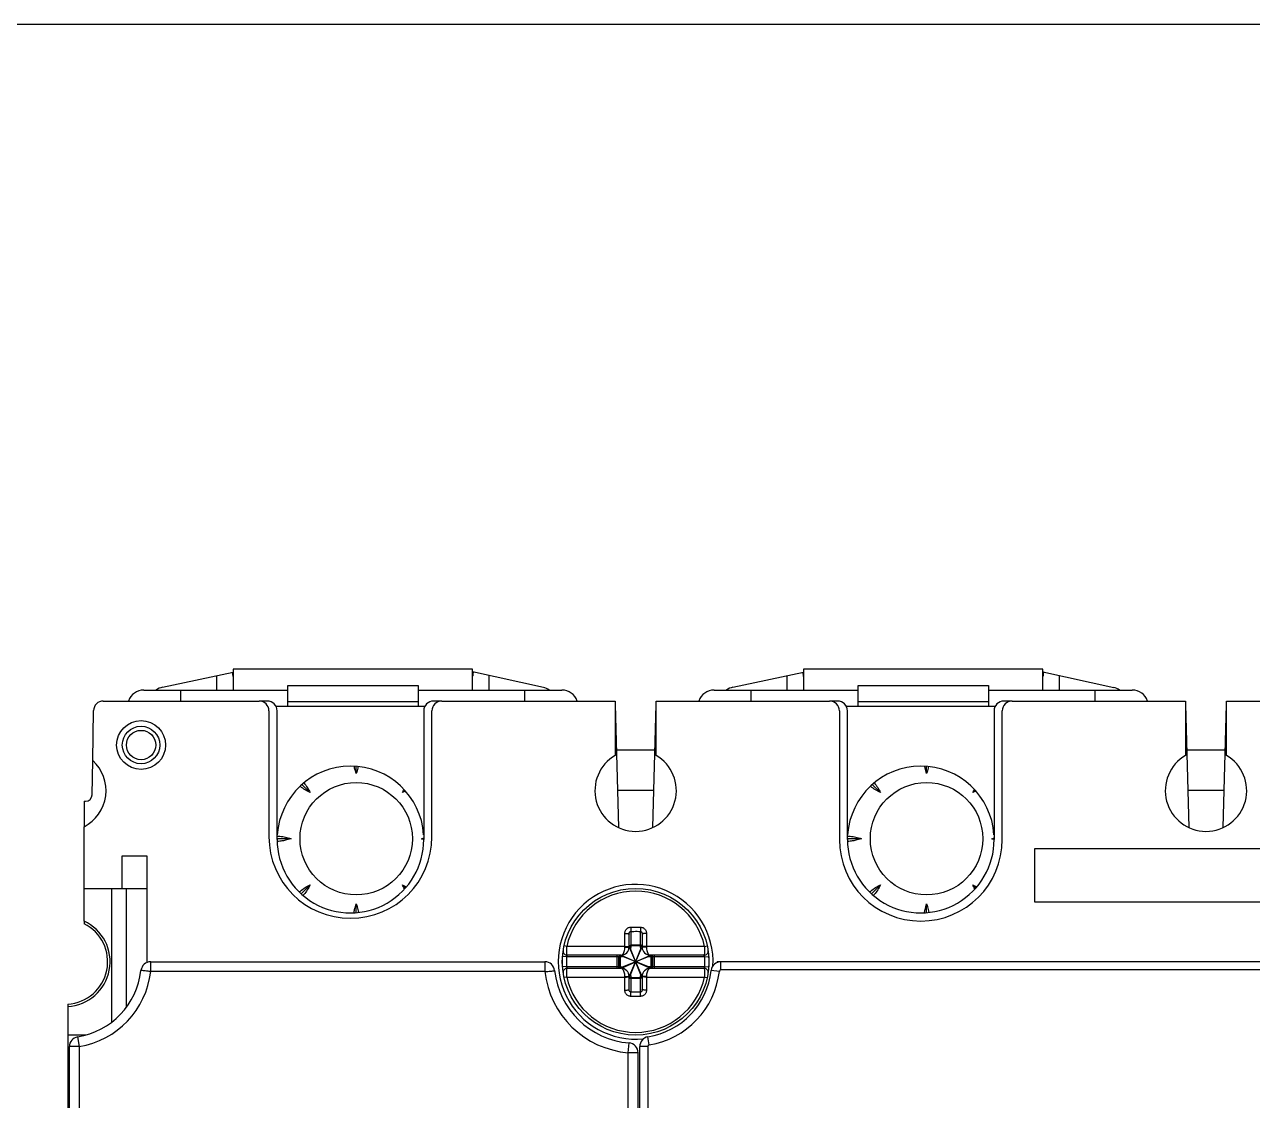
# Model space of a CAD drawing. Extents: x 0 to 557, y 0 to 248.
# Drawn here: x 125.6 to 201, y 166.1 to 232.1 of the extents above; entities that cross this region are included whole.
import ezdxf

# ---------------------------------------------------------------- set-up
doc = ezdxf.new("R2010")
doc.units = 0

# ---------------------------------------------------------------- blocks, each defined once
blk = doc.blocks.new('LV429640ATNSX22A 1')
for p, q in [((-193.894, 101.334), (-189.553, 102.264)), ((-190.553, 101.162), (-190.553, 102.049)), ((-189.553, 102.437), (-189.553, 101.162)), ((-174.853, 102.437), (-189.553, 102.437)), ((-174.853, 101.162), (-174.853, 102.437)), ((-170.512, 101.323), (-174.853, 102.284)), ((-173.853, 102.063), (-173.853, 101.162)), ((-158.893, 101.334), (-154.553, 102.264)), ((-155.553, 101.162), (-155.553, 102.049)), ((-154.553, 102.437), (-154.553, 101.162)), ((-139.853, 102.437), (-154.553, 102.437)), ((-139.853, 101.162), (-139.853, 102.437)), ((-139.853, 102.284), (-135.512, 101.323)), ((-138.853, 102.063), (-138.853, 101.162)), ((-195.028, 101.162), (-186.203, 101.162)), ((-192.754, 100.487), (-192.754, 101.162)), ((-186.203, 100.178), (-186.203, 101.437)), ((-186.203, 101.437), (-178.203, 101.437)), ((-178.203, 101.437), (-178.203, 100.178)), ((-178.203, 101.162), (-169.378, 101.162)), ((-171.653, 100.487), (-171.653, 101.162)), ((-160.028, 101.162), (-151.203, 101.162)), ((-157.754, 100.487), (-157.754, 101.162)), ((-151.203, 100.178), (-151.203, 101.437)), ((-151.203, 101.437), (-143.203, 101.437)), ((-143.203, 101.437), (-143.203, 100.178)), ((-143.203, 101.162), (-134.378, 101.162)), ((-136.652, 100.487), (-136.652, 101.162)), ((-197.516, 100.487), (-187.95, 100.487)), ((-187.452, 100.487), (-187.95, 100.487)), ((-178.203, 100.437), (-186.203, 100.437)), ((-176.75, 100.487), (-177.252, 100.487)), ((-176.75, 100.487), (-166.1, 100.487)), ((-166.1, 100.487), (-166.1, 97.152)), ((-166.1, 100.265), (-165.902, 92.72)), ((-163.798, 92.72), (-163.6, 100.277)), ((-163.6, 97.152), (-163.6, 100.487)), ((-163.6, 100.487), (-152.95, 100.487)), ((-152.452, 100.487), (-152.95, 100.487)), ((-143.203, 100.437), (-151.203, 100.437)), ((-141.75, 100.487), (-142.252, 100.487)), ((-141.75, 100.487), (-131.1, 100.487)), ((-131.1, 100.487), (-131.1, 97.152)), ((-131.1, 100.264), (-130.902, 92.72)), ((-128.798, 92.72), (-128.6, 100.278)), ((-128.6, 97.152), (-128.6, 100.487)), ((-128.6, 100.487), (-117.95, 100.487)), ((-198.169, 96.836), (-198.116, 99.897)), ((-187.35, 99.887), (-187.35, 92.154)), ((-186.929, 100.178), (-177.776, 100.178)), ((-186.852, 91.987), (-186.852, 99.887)), ((-177.852, 99.887), (-177.852, 91.987)), ((-177.35, 92.154), (-177.35, 99.887)), ((-152.35, 99.887), (-152.35, 91.986)), ((-151.929, 100.178), (-142.776, 100.178)), ((-151.852, 91.987), (-151.852, 99.887)), ((-142.852, 99.887), (-142.852, 91.987)), ((-142.35, 91.986), (-142.35, 99.887)), ((-166.027, 97.487), (-163.673, 97.487)), ((-131.027, 97.487), (-128.673, 97.487)), ((-198.206, 94.73), (-198.169, 96.836)), ((-181.997, 96.039), (-181.997, 96.476)), ((-146.997, 96.039), (-146.997, 96.476)), ((-184.827, 94.867), (-185.326, 95.366)), ((-179.167, 94.867), (-179.019, 95.014)), ((-163.739, 94.987), (-165.962, 94.987)), ((-149.827, 94.867), (-150.326, 95.366)), ((-144.167, 94.867), (-144.019, 95.014)), ((-128.739, 94.987), (-130.962, 94.987)), ((-198.7, 94.337), (-198.7, 92.768)), ((-198.7, 94.337), (-198.606, 94.337)), ((-198.7, 86.985), (-198.7, 92.768)), ((-185.999, 92.037), (-186.852, 92.037)), ((-177.994, 92.037), (-177.852, 92.037)), ((-150.999, 92.037), (-151.852, 92.037)), ((-142.994, 92.037), (-142.852, 92.037)), ((-140.35, 88.136), (-140.35, 91.436)), ((-140.35, 91.436), (-119.35, 91.436)), ((-196.35, 88.987), (-196.35, 90.987)), ((-196.35, 90.987), (-194.85, 90.987)), ((-194.85, 90.987), (-194.85, 84.435)), ((-198.7, 88.987), (-194.85, 88.987)), ((-197.001, 80.784), (-197.001, 88.987)), ((-196.1, 81.702), (-196.1, 88.987)), ((-184.827, 89.207), (-185.375, 88.659)), ((-178.976, 89.017), (-179.167, 89.207)), ((-149.827, 89.207), (-150.375, 88.659)), ((-143.976, 89.017), (-144.167, 89.207)), ((-181.997, 87.507), (-181.997, 88.035)), ((-146.997, 87.507), (-146.997, 88.035)), ((-119.35, 88.136), (-140.35, 88.136)), ((-198.7, 86.985), (-198.7, 86.816)), ((-165.25, 85.386), (-165.25, 86.19)), ((-165.15, 86.352), (-165.15, 85.43)), ((-164.55, 85.43), (-164.55, 86.352)), ((-164.45, 86.19), (-164.45, 85.386)), ((-169.081, 85.422), (-169.244, 85.458)), ((-165.513, 85.386), (-165.25, 85.386)), ((-165.235, 83.619), (-164.465, 85.353)), ((-164.465, 83.619), (-165.235, 85.353)), ((-165.169, 83.689), (-164.531, 85.282)), ((-164.531, 83.689), (-165.169, 85.282)), ((-164.55, 85.501), (-165.15, 85.501)), ((-164.55, 85.459), (-165.15, 85.459)), ((-164.187, 85.386), (-164.45, 85.386)), ((-160.619, 85.422), (-160.456, 85.458)), ((-194.608, 84.487), (-170.419, 84.487)), ((-170.419, 84.487), (-170.419, 83.885)), ((-169.339, 84.168), (-169.339, 84.803)), ((-169.089, 84.786), (-169.339, 84.803)), ((-165.795, 84.786), (-169.089, 84.786)), ((-165.75, 84.886), (-169.05, 84.886)), ((-165.98, 84.086), (-165.98, 84.886)), ((-165.884, 84.186), (-165.884, 84.786)), ((-165.862, 84.786), (-165.862, 84.186)), ((-165.81, 84.786), (-165.81, 84.186)), ((-165.717, 84.1), (-163.983, 84.871)), ((-163.983, 84.1), (-165.717, 84.871)), ((-165.647, 84.167), (-164.054, 84.804)), ((-164.054, 84.167), (-165.646, 84.804)), ((-160.65, 84.886), (-163.95, 84.886)), ((-160.611, 84.786), (-163.905, 84.786)), ((-163.89, 84.186), (-163.89, 84.786)), ((-163.838, 84.186), (-163.838, 84.786)), ((-163.816, 84.786), (-163.816, 84.186)), ((-163.72, 84.886), (-163.72, 84.086)), ((-160.611, 84.786), (-160.361, 84.803)), ((-160.361, 84.803), (-160.361, 84.168)), ((-159.85, 84.438), (-159.85, 84.487)), ((-100.066, 84.487), (-159.85, 84.487)), ((-159.614, 83.987), (-159.614, 84.487)), ((-194.608, 83.884), (-194.651, 83.889)), ((-170.419, 83.885), (-194.611, 83.885)), ((-169.089, 84.186), (-169.339, 84.168)), ((-169.089, 84.186), (-165.795, 84.186)), ((-169.05, 84.086), (-165.75, 84.086)), ((-163.95, 84.086), (-160.65, 84.086)), ((-163.905, 84.186), (-160.611, 84.186)), ((-160.611, 84.186), (-160.361, 84.168)), ((-159.714, 83.898), (-160.21, 83.955)), ((-100.066, 83.987), (-159.614, 83.987)), ((-169.081, 83.55), (-169.244, 83.514)), ((-165.513, 83.586), (-165.25, 83.586)), ((-165.25, 82.782), (-165.25, 83.586)), ((-165.15, 83.541), (-165.15, 82.619)), ((-165.15, 83.513), (-164.55, 83.513)), ((-165.15, 83.471), (-164.55, 83.471)), ((-164.55, 82.619), (-164.55, 83.541)), ((-164.45, 83.586), (-164.45, 82.782)), ((-164.187, 83.586), (-164.45, 83.586)), ((-160.619, 83.55), (-160.456, 83.514)), ((-199.7, 81.889), (-199.7, 81.741)), ((-199.7, 81.741), (-199.7, -6.913)), ((-198.599, 79.987), (-199.7, 79.987)), ((-199.095, 79.875), (-198.997, 79.28)), ((-164.016, 79.384), (-164.097, 79.878)), ((-199.6, -7.213), (-199.6, 79.279)), ((-198.998, 79.282), (-199, 79.298)), ((-198.999, 79.282), (-198.999, 74.487)), ((-165.3, 78.904), (-165.254, 79.502)), ((-164.6, -6.913), (-164.6, 79.286)), ((-164.1, 79.286), (-164.6, 79.286)), ((-164.1, 79.286), (-164.1, 74.478)), ((-165.301, 74.487), (-165.301, 78.905)), ((-164.7, 78.904), (-165.301, 78.904)), ((-164.7, -7.813), (-164.7, 78.904))]:
    blk.add_line(p, q)
at = {"color": 7}
blk.add_lwpolyline([(-328, -78), (222, -78), (222, 142), (-328, 142)], close=True, dxfattribs=at)
for points in [[(-165.3, 78.904), (-165.3, 78.906), (-165.301, 78.907), (-165.302, 78.909), (-165.303, 78.91), (-165.303, 78.912), (-165.302, 78.913)], [(-165.302, 78.913), (-165.301, 78.911), (-165.301, 78.909), (-165.3, 78.904)]]:
    blk.add_lwpolyline(points)
for centre, radius in [((-195.2, 97.787), 1.5), ((-195.2, 97.787), 1.15), ((-195.2, 97.787), 0.9), ((-181.997, 92.037), 3.45), ((-146.997, 92.037), 3.45), ((-164.85, 84.486), 4.5)]:
    blk.add_circle(centre, radius)
for centre, radius, start, end in [((-195.028, 100.162), 1, 90.0002, 161.02857), ((-193.678, 100.357), 1, 102.43176, 126.38253), ((-170.728, 100.346), 1, 54.67389, 77.51092), ((-169.378, 100.162), 1, 18.98049, 90), ((-160.028, 100.162), 1, 90.0002, 161.02391), ((-158.678, 100.357), 1, 102.43176, 126.38253), ((-135.728, 100.346), 1, 54.67389, 77.51092), ((-134.378, 100.162), 1, 18.98049, 90), ((-197.516, 99.887), 0.6, 89.99996, 179.00002), ((-187.95, 99.887), 0.6, 0.00007, 90.00005), ((-187.452, 99.887), 0.6, 0.00144, 89.99546), ((-177.252, 99.887), 0.6, 90.0054, 180.00013), ((-176.75, 99.887), 0.6, 90.00141, 179.99815), ((-152.95, 99.887), 0.6, 359.99989, 89.9955), ((-152.452, 99.887), 0.6, 0.00144, 90.00824), ((-142.252, 99.887), 0.6, 90.0054, 180), ((-141.75, 99.887), 0.6, 90.00123, 179.99846), ((-199.849, 94.986), 2.498, 352.56356, 47.75318), ((-182.35, 91.992), 4.5, 3.74006, 176.26125), ((-164.85, 94.987), 2.5, 120.00026, 59.99972), ((-147.35, 91.992), 4.5, 3.74006, 176.26125), ((-129.85, 94.987), 2.5, 120.00026, 59.99972), ((-199.848, 94.986), 2.498, 297.3642, 352.56356), ((-198.606, 94.737), 0.4, 270, 359.24815), ((-182.35, 92.154), 5, 180.00002, 359.99889), ((-182.352, 91.987), 4.5, 179.99586, 359.99999), ((-147.35, 91.986), 5, 180, 359.99966), ((-147.352, 91.987), 4.5, 179.99586, 0), ((-164.85, 84.486), 4.75, 356.78764, 275.91678), ((-164.85, 84.486), 4.333, 12.47309, 167.52691), ((-199.85, 84.487), 2.75, 273.12673, 65.28), ((-199.85, 84.484), 2.6, 273.31378, 63.74241), ((-169.05, 85.136), 0.25, 171.20259, 270), ((-165.75, 85.386), 0.5, 270, 0), ((-163.95, 85.386), 0.5, 180, 270), ((-160.65, 85.136), 0.25, 269.99996, 8.79727), ((-194.608, 83.884), 0.603, 89.99556, 173.43714), ((-170.419, 83.887), 0.6, 5.75905, 90.01378), ((-164.85, 84.486), 4.25, 175.95223, 184.04777), ((-164.85, 84.486), 4.25, 355.95223, 4.04777), ((-159.614, 83.887), 0.6, 90, 173.46259), ((-199.85, 84.487), 4.674, 279.30265, 353.43807), ((-199.85, 84.487), 5.274, 279.29112, 353.4522), ((-164.851, 84.487), 5.6, 186.16418, 265.39049), ((-164.851, 84.487), 5, 186.19095, 265.37386), ((-169.05, 83.836), 0.25, 89.99996, 188.79727), ((-165.75, 83.586), 0.5, 0, 90), ((-163.95, 83.586), 0.5, 90, 180), ((-164.85, 84.487), 4.67, 279.2818, 353.46259), ((-164.85, 84.487), 5.17, 279.2818, 353.46259), ((-160.65, 83.836), 0.25, 351.20259, 90), ((-159.614, 83.887), 0.1, 90, 173.46259), ((-164.85, 84.486), 4.333, 192.47309, 347.52691), ((-198.997, 79.28), 0.603, 99.30352, 180.00111), ((-164, 79.286), 0.6, 99.2818, 180), ((-165.3, 78.904), 0.6, 0.009, 85.66756), ((-164, 79.286), 0.1, 99.2818, 180)]:
    blk.add_arc(centre, radius, start, end)
for points, knots in [([(-189.554, 102), (-189.555, 102.014), (-189.556, 102.069), (-189.562, 102.155), (-189.576, 102.227), (-189.588, 102.256)], [0, 0, 0, 0, 0.0438197, 0.1644144, 0.2594884, 0.2594884, 0.2594884, 0.2594884]), ([(-174.811, 102.275), (-174.825, 102.246), (-174.843, 102.174), (-174.849, 102.087), (-174.851, 102.031), (-174.852, 102.016)], [0, 0, 0, 0, 0.0961682, 0.2178848, 0.2637484, 0.2637484, 0.2637484, 0.2637484]), ([(-154.554, 102), (-154.555, 102.014), (-154.556, 102.069), (-154.561, 102.155), (-154.576, 102.227), (-154.588, 102.256)], [0, 0, 0, 0, 0.0438197, 0.1644144, 0.2594884, 0.2594884, 0.2594884, 0.2594884]), ([(-139.811, 102.275), (-139.825, 102.246), (-139.843, 102.174), (-139.849, 102.087), (-139.851, 102.031), (-139.852, 102.016)], [0, 0, 0, 0, 0.0961682, 0.2178848, 0.2637484, 0.2637484, 0.2637484, 0.2637484]), ([(-181.997, 96.039), (-182.036, 96.15), (-182.078, 96.298), (-182.108, 96.448), (-182.114, 96.484)], [0, 0, 0, 0, 0.3517872, 0.4604313, 0.4604313, 0.4604313, 0.4604313]), ([(-181.882, 96.465), (-181.888, 96.435), (-181.917, 96.291), (-181.957, 96.149), (-181.997, 96.039)], [0, 0, 0, 0, 0.0895967, 0.4410749, 0.4410749, 0.4410749, 0.4410749]), ([(-146.997, 96.039), (-147.036, 96.15), (-147.077, 96.298), (-147.108, 96.448), (-147.114, 96.484)], [0, 0, 0, 0, 0.3517872, 0.4604282, 0.4604282, 0.4604282, 0.4604282]), ([(-146.882, 96.465), (-146.888, 96.435), (-146.917, 96.291), (-146.957, 96.149), (-146.997, 96.039)], [0, 0, 0, 0, 0.0895878, 0.441066, 0.441066, 0.441066, 0.441066]), ([(-184.827, 94.867), (-184.932, 94.917), (-185.138, 95.033), (-185.329, 95.171), (-185.421, 95.245)], [0, 0, 0, 0, 0.3517858, 0.7058983, 0.7058983, 0.7058983, 0.7058983]), ([(-185.208, 95.464), (-185.207, 95.463), (-185.132, 95.37), (-184.992, 95.178), (-184.877, 94.973), (-184.827, 94.867)], [0, 0, 0, 0, 0.0044779, 0.3585726, 0.7100494, 0.7100494, 0.7100494, 0.7100494]), ([(-149.827, 94.867), (-149.932, 94.917), (-150.138, 95.033), (-150.329, 95.171), (-150.421, 95.245)], [0, 0, 0, 0, 0.3517858, 0.7058983, 0.7058983, 0.7058983, 0.7058983]), ([(-150.208, 95.464), (-150.207, 95.463), (-150.131, 95.37), (-149.992, 95.178), (-149.877, 94.973), (-149.827, 94.867)], [0, 0, 0, 0, 0.004535, 0.3586298, 0.7101065, 0.7101065, 0.7101065, 0.7101065]), ([(-186.843, 92.202), (-186.791, 92.199), (-186.621, 92.185), (-186.336, 92.14), (-186.109, 92.076), (-185.999, 92.037)], [0, 0, 0, 0, 0.1570327, 0.5111709, 0.8626351, 0.8626351, 0.8626351, 0.8626351]), ([(-185.999, 92.037), (-186.109, 91.998), (-186.298, 91.944), (-186.491, 91.91), (-186.569, 91.899)], [0, 0, 0, 0, 0.3517663, 0.5876535, 0.5876535, 0.5876535, 0.5876535]), ([(-151.843, 92.202), (-151.791, 92.199), (-151.621, 92.185), (-151.336, 92.14), (-151.109, 92.076), (-150.999, 92.037)], [0, 0, 0, 0, 0.1571227, 0.5112609, 0.8627251, 0.8627251, 0.8627251, 0.8627251]), ([(-150.999, 92.037), (-151.109, 91.998), (-151.298, 91.944), (-151.491, 91.91), (-151.569, 91.899)], [0, 0, 0, 0, 0.3517663, 0.5876535, 0.5876535, 0.5876535, 0.5876535]), ([(-186.569, 91.899), (-186.608, 91.893), (-186.701, 91.882), (-186.793, 91.874), (-186.847, 91.871)], [0, 0, 0, 0, 0.1183966, 0.2787857, 0.2787857, 0.2787857, 0.2787857]), ([(-151.569, 91.899), (-151.608, 91.893), (-151.701, 91.882), (-151.793, 91.874), (-151.847, 91.871)], [0, 0, 0, 0, 0.1183966, 0.2788756, 0.2788756, 0.2788756, 0.2788756]), ([(-185.421, 88.828), (-185.329, 88.903), (-185.138, 89.041), (-184.932, 89.156), (-184.827, 89.207)], [0, 0, 0, 0, 0.3540916, 0.705559, 0.705559, 0.705559, 0.705559]), ([(-184.827, 89.207), (-184.877, 89.101), (-184.992, 88.895), (-185.145, 88.684), (-185.236, 88.574), (-185.252, 88.556)], [0, 0, 0, 0, 0.3517865, 0.7058999, 0.7798339, 0.7798339, 0.7798339, 0.7798339]), ([(-150.421, 88.828), (-150.329, 88.903), (-150.138, 89.041), (-149.932, 89.156), (-149.827, 89.207)], [0, 0, 0, 0, 0.3540916, 0.705559, 0.705559, 0.705559, 0.705559]), ([(-149.827, 89.207), (-149.877, 89.101), (-149.992, 88.895), (-150.145, 88.684), (-150.236, 88.574), (-150.252, 88.556)], [0, 0, 0, 0, 0.3517865, 0.7058999, 0.7798911, 0.7798911, 0.7798911, 0.7798911]), ([(-182.13, 87.497), (-182.12, 87.564), (-182.086, 87.746), (-182.036, 87.924), (-181.997, 88.035)], [0, 0, 0, 0, 0.2027972, 0.5542745, 0.5542745, 0.5542745, 0.5542745]), ([(-181.997, 88.035), (-181.957, 87.924), (-181.909, 87.752), (-181.876, 87.577), (-181.866, 87.517)], [0, 0, 0, 0, 0.3517875, 0.5344293, 0.5344293, 0.5344293, 0.5344293]), ([(-147.13, 87.497), (-147.12, 87.564), (-147.086, 87.746), (-147.036, 87.924), (-146.997, 88.035)], [0, 0, 0, 0, 0.202793, 0.5542702, 0.5542702, 0.5542702, 0.5542702]), ([(-146.997, 88.035), (-146.957, 87.924), (-146.909, 87.752), (-146.876, 87.577), (-146.866, 87.517)], [0, 0, 0, 0, 0.3517875, 0.5344175, 0.5344175, 0.5344175, 0.5344175]), ([(-165.513, 86.223), (-165.513, 86.246), (-165.509, 86.294), (-165.489, 86.367), (-165.453, 86.442), (-165.398, 86.511), (-165.325, 86.566), (-165.243, 86.601), (-165.184, 86.609), (-165.156, 86.609)], [0, 0, 0, 0, 0.0686055, 0.1439426, 0.226554, 0.3151503, 0.4062368, 0.4967444, 0.5814957, 0.5814957, 0.5814957, 0.5814957]), ([(-165.513, 86.223), (-165.48, 86.223), (-165.419, 86.222), (-165.334, 86.216), (-165.287, 86.207), (-165.25, 86.198), (-165.25, 86.19)], [0, 0, 0, 0, 0.0995172, 0.1852358, 0.2437846, 0.2679334, 0.2679334, 0.2679334, 0.2679334]), ([(-165.513, 85.422), (-165.513, 85.503), (-165.513, 85.674), (-165.513, 85.942), (-165.513, 86.127), (-165.513, 86.223)], [0, 0, 0, 0, 0.2451334, 0.5135022, 0.8014853, 0.8014853, 0.8014853, 0.8014853]), ([(-165.25, 86.19), (-165.25, 86.199), (-165.249, 86.219), (-165.244, 86.249), (-165.234, 86.28), (-165.219, 86.309), (-165.199, 86.332), (-165.175, 86.348), (-165.158, 86.352), (-165.15, 86.352)], [0, 0, 0, 0, 0.0284303, 0.0592124, 0.0918038, 0.1246929, 0.1556434, 0.1834244, 0.2075979, 0.2075979, 0.2075979, 0.2075979]), ([(-165.156, 86.609), (-165.088, 86.61), (-164.952, 86.611), (-164.749, 86.611), (-164.612, 86.61), (-164.544, 86.609)], [0, 0, 0, 0, 0.2025636, 0.4076196, 0.6117272, 0.6117272, 0.6117272, 0.6117272]), ([(-165.156, 86.609), (-165.156, 86.576), (-165.155, 86.513), (-165.153, 86.427), (-165.151, 86.374), (-165.15, 86.352)], [0, 0, 0, 0, 0.1001381, 0.1907363, 0.2572488, 0.2572488, 0.2572488, 0.2572488]), ([(-165.15, 86.352), (-165.084, 86.353), (-164.951, 86.354), (-164.751, 86.354), (-164.617, 86.353), (-164.55, 86.352)], [0, 0, 0, 0, 0.1989894, 0.3995198, 0.6000139, 0.6000139, 0.6000139, 0.6000139]), ([(-164.544, 86.609), (-164.544, 86.576), (-164.545, 86.513), (-164.547, 86.427), (-164.549, 86.374), (-164.55, 86.352)], [0, 0, 0, 0, 0.1001378, 0.190736, 0.257248, 0.257248, 0.257248, 0.257248]), ([(-164.55, 86.352), (-164.542, 86.352), (-164.525, 86.348), (-164.502, 86.332), (-164.482, 86.309), (-164.467, 86.28), (-164.457, 86.249), (-164.451, 86.219), (-164.45, 86.199), (-164.45, 86.19)], [0, 0, 0, 0, 0.0240864, 0.0517359, 0.0826458, 0.1155786, 0.1482428, 0.1791, 0.2075994, 0.2075994, 0.2075994, 0.2075994]), ([(-164.544, 86.609), (-164.516, 86.609), (-164.458, 86.601), (-164.375, 86.566), (-164.303, 86.511), (-164.248, 86.442), (-164.211, 86.368), (-164.191, 86.294), (-164.187, 86.246), (-164.187, 86.223)], [0, 0, 0, 0, 0.0844544, 0.1745763, 0.2656171, 0.3543791, 0.4371975, 0.5127248, 0.5814975, 0.5814975, 0.5814975, 0.5814975]), ([(-164.187, 86.223), (-164.22, 86.223), (-164.281, 86.222), (-164.366, 86.216), (-164.413, 86.207), (-164.45, 86.198), (-164.45, 86.19)], [0, 0, 0, 0, 0.0995172, 0.1852358, 0.2437845, 0.2679333, 0.2679333, 0.2679333, 0.2679333]), ([(-164.187, 86.223), (-164.187, 86.126), (-164.187, 85.939), (-164.187, 85.672), (-164.187, 85.502), (-164.187, 85.422)], [0, 0, 0, 0, 0.2923982, 0.5595968, 0.8014853, 0.8014853, 0.8014853, 0.8014853]), ([(-169.081, 85.422), (-169.085, 85.388), (-169.092, 85.319), (-169.099, 85.215), (-169.1, 85.113), (-169.097, 85.022), (-169.086, 84.951), (-169.076, 84.906), (-169.058, 84.886), (-169.05, 84.886)], [0, 0, 0, 0, 0.1011592, 0.2076643, 0.3132474, 0.407516, 0.4809532, 0.526858, 0.54949, 0.54949, 0.54949, 0.54949]), ([(-165.513, 85.422), (-165.608, 85.422), (-165.802, 85.422), (-166.106, 85.422), (-166.436, 85.422), (-166.799, 85.422), (-167.194, 85.422), (-167.621, 85.422), (-168.079, 85.422), (-168.57, 85.422), (-168.907, 85.422), (-169.081, 85.422)], [0, 0, 0, 0, 0.284634, 0.583745, 0.912593, 1.274918, 1.670146, 2.09758, 2.55637, 3.046106, 3.56801, 3.56801, 3.56801, 3.56801]), ([(-165.75, 84.886), (-165.721, 84.886), (-165.658, 84.915), (-165.593, 85.003), (-165.546, 85.119), (-165.519, 85.25), (-165.513, 85.341), (-165.513, 85.386)], [0, 0, 0, 0, 0.0857154, 0.1935589, 0.3219294, 0.4600473, 0.5939554, 0.5939554, 0.5939554, 0.5939554]), ([(-165.513, 85.386), (-165.513, 85.392), (-165.513, 85.404), (-165.513, 85.416), (-165.513, 85.422)], [0, 0, 0, 0, 0.01817785, 0.03583874, 0.03583874, 0.03583874, 0.03583874]), ([(-165.413, 85.421), (-165.385, 85.42), (-165.332, 85.42), (-165.29, 85.41), (-165.25, 85.411), (-165.25, 85.404)], [0, 0, 0, 0, 0.08551, 0.1433196, 0.1647829, 0.1647829, 0.1647829, 0.1647829]), ([(-165.261, 85.283), (-165.259, 85.29), (-165.256, 85.304), (-165.251, 85.324), (-165.245, 85.34), (-165.239, 85.35), (-165.235, 85.353)], [0, 0, 0, 0, 0.02227813, 0.04272751, 0.06093428, 0.07551171, 0.07551171, 0.07551171, 0.07551171]), ([(-165.25, 85.414), (-165.25, 85.423), (-165.234, 85.443), (-165.208, 85.452), (-165.19, 85.455), (-165.184, 85.456)], [0, 0, 0, 0, 0.02606706, 0.06616314, 0.08229636, 0.08229636, 0.08229636, 0.08229636]), ([(-165.25, 85.386), (-165.25, 85.394), (-165.234, 85.414), (-165.208, 85.423), (-165.19, 85.427), (-165.184, 85.428)], [0, 0, 0, 0, 0.026066, 0.06616128, 0.0822948, 0.0822948, 0.0822948, 0.0822948]), ([(-165.169, 85.282), (-165.172, 85.291), (-165.179, 85.307), (-165.192, 85.329), (-165.205, 85.345), (-165.218, 85.356), (-165.228, 85.356), (-165.231, 85.355)], [0, 0, 0, 0, 0.0283478, 0.0532815, 0.0748872, 0.0920764, 0.1014859, 0.1014859, 0.1014859, 0.1014859]), ([(-165.215, 85.48), (-165.21, 85.484), (-165.2, 85.49), (-165.19, 85.494), (-165.184, 85.496)], [0, 0, 0, 0, 0.01681323, 0.03392807, 0.03392807, 0.03392807, 0.03392807]), ([(-165.15, 85.43), (-165.15, 85.405), (-165.153, 85.355), (-165.162, 85.306), (-165.169, 85.282)], [0, 0, 0, 0, 0.0754848, 0.149718, 0.149718, 0.149718, 0.149718]), ([(-164.531, 85.282), (-164.538, 85.306), (-164.547, 85.355), (-164.55, 85.405), (-164.55, 85.43)], [0, 0, 0, 0, 0.0742087, 0.149722, 0.149722, 0.149722, 0.149722]), ([(-164.45, 85.414), (-164.45, 85.423), (-164.466, 85.443), (-164.492, 85.451), (-164.51, 85.455), (-164.516, 85.456)], [0, 0, 0, 0, 0.02575795, 0.06597454, 0.08217417, 0.08217417, 0.08217417, 0.08217417]), ([(-164.45, 85.386), (-164.45, 85.394), (-164.466, 85.414), (-164.492, 85.423), (-164.511, 85.427), (-164.516, 85.428)], [0, 0, 0, 0, 0.02606707, 0.06616314, 0.08229636, 0.08229636, 0.08229636, 0.08229636]), ([(-164.465, 85.353), (-164.468, 85.356), (-164.48, 85.357), (-164.495, 85.346), (-164.504, 85.334), (-164.51, 85.325), (-164.511, 85.323)], [0, 0, 0, 0, 0.01414489, 0.0314115, 0.05261127, 0.06060314, 0.06060314, 0.06060314, 0.06060314]), ([(-164.439, 85.283), (-164.441, 85.29), (-164.444, 85.304), (-164.449, 85.324), (-164.455, 85.34), (-164.461, 85.35), (-164.465, 85.353)], [0, 0, 0, 0, 0.02223904, 0.04270095, 0.06093086, 0.07551201, 0.07551201, 0.07551201, 0.07551201]), ([(-164.287, 85.421), (-164.315, 85.42), (-164.368, 85.42), (-164.41, 85.41), (-164.45, 85.411), (-164.45, 85.404)], [0, 0, 0, 0, 0.0855099, 0.1433196, 0.1647829, 0.1647829, 0.1647829, 0.1647829]), ([(-160.619, 85.422), (-160.793, 85.422), (-161.131, 85.422), (-161.621, 85.422), (-162.079, 85.422), (-162.507, 85.422), (-162.902, 85.422), (-163.264, 85.422), (-163.594, 85.422), (-163.898, 85.422), (-164.092, 85.422), (-164.187, 85.422)], [0, 0, 0, 0, 0.521932, 1.011689, 1.470493, 1.89794, 2.293184, 2.655521, 2.984393, 3.283507, 3.56801, 3.56801, 3.56801, 3.56801]), ([(-164.187, 85.422), (-164.187, 85.416), (-164.187, 85.404), (-164.187, 85.392), (-164.187, 85.386)], [0, 0, 0, 0, 0.01766099, 0.03583874, 0.03583874, 0.03583874, 0.03583874]), ([(-164.187, 85.386), (-164.187, 85.341), (-164.182, 85.25), (-164.154, 85.119), (-164.107, 85.003), (-164.042, 84.915), (-163.979, 84.886), (-163.95, 84.886)], [0, 0, 0, 0, 0.1339076, 0.2720257, 0.4003964, 0.5082394, 0.5939557, 0.5939557, 0.5939557, 0.5939557]), ([(-160.65, 84.886), (-160.642, 84.886), (-160.624, 84.906), (-160.614, 84.951), (-160.603, 85.022), (-160.6, 85.113), (-160.601, 85.215), (-160.608, 85.319), (-160.615, 85.388), (-160.619, 85.422)], [0, 0, 0, 0, 0.022622, 0.0685253, 0.1419848, 0.236287, 0.3418926, 0.4483892, 0.5494906, 0.5494906, 0.5494906, 0.5494906]), ([(-194.608, 83.885), (-194.608, 83.947), (-194.608, 84.064), (-194.608, 84.226), (-194.608, 84.355), (-194.608, 84.438), (-194.608, 84.477), (-194.608, 84.487)], [0, 0, 0, 0, 0.184337, 0.3522173, 0.4858676, 0.571722, 0.6013117, 0.6013117, 0.6013117, 0.6013117]), ([(-169.05, 84.886), (-169.053, 84.88), (-169.06, 84.867), (-169.07, 84.844), (-169.081, 84.816), (-169.087, 84.796), (-169.089, 84.786)], [0, 0, 0, 0, 0.0187148, 0.0440151, 0.0759374, 0.1077522, 0.1077522, 0.1077522, 0.1077522]), ([(-165.82, 84.88), (-165.825, 84.878), (-165.846, 84.868), (-165.867, 84.846), (-165.876, 84.825), (-165.878, 84.82)], [0, 0, 0, 0, 0.01694014, 0.06782964, 0.08515314, 0.08515314, 0.08515314, 0.08515314]), ([(-165.827, 84.862), (-165.836, 84.855), (-165.847, 84.841), (-165.854, 84.825), (-165.856, 84.82)], [0, 0, 0, 0, 0.03424847, 0.05157209, 0.05157209, 0.05157209, 0.05157209]), ([(-165.765, 84.886), (-165.782, 84.886), (-165.805, 84.879), (-165.823, 84.866), (-165.827, 84.862)], [0, 0, 0, 0, 0.05012009, 0.06715642, 0.06715642, 0.06715642, 0.06715642]), ([(-165.765, 84.886), (-165.774, 84.886), (-165.794, 84.87), (-165.802, 84.844), (-165.806, 84.825), (-165.807, 84.82)], [0, 0, 0, 0, 0.02574366, 0.06591584, 0.08212123, 0.08212123, 0.08212123, 0.08212123]), ([(-165.646, 84.804), (-165.67, 84.798), (-165.72, 84.789), (-165.77, 84.786), (-165.795, 84.786)], [0, 0, 0, 0, 0.0741826, 0.1497294, 0.1497294, 0.1497294, 0.1497294]), ([(-165.75, 84.886), (-165.759, 84.886), (-165.779, 84.87), (-165.787, 84.844), (-165.791, 84.825), (-165.792, 84.82)], [0, 0, 0, 0, 0.02606706, 0.06616314, 0.08229637, 0.08229637, 0.08229637, 0.08229637]), ([(-165.717, 84.871), (-165.72, 84.867), (-165.721, 84.855), (-165.714, 84.847), (-165.71, 84.843)], [0, 0, 0, 0, 0.01414468, 0.03141043, 0.03141043, 0.03141043, 0.03141043]), ([(-165.647, 84.897), (-165.654, 84.895), (-165.668, 84.892), (-165.688, 84.887), (-165.705, 84.881), (-165.714, 84.875), (-165.717, 84.871)], [0, 0, 0, 0, 0.02223725, 0.04269836, 0.06092843, 0.07550805, 0.07550805, 0.07550805, 0.07550805]), ([(-165.71, 84.843), (-165.705, 84.838), (-165.693, 84.828), (-165.68, 84.82), (-165.672, 84.816)], [0, 0, 0, 0, 0.02119907, 0.04643886, 0.04643886, 0.04643886, 0.04643886]), ([(-164.054, 84.804), (-164.045, 84.808), (-164.029, 84.815), (-164.007, 84.828), (-163.99, 84.841), (-163.98, 84.854), (-163.98, 84.864), (-163.981, 84.867)], [0, 0, 0, 0, 0.0283477, 0.0532806, 0.0748854, 0.0920738, 0.1014832, 0.1014832, 0.1014832, 0.1014832]), ([(-163.905, 84.786), (-163.93, 84.786), (-163.98, 84.789), (-164.03, 84.798), (-164.054, 84.804)], [0, 0, 0, 0, 0.0755715, 0.1497317, 0.1497317, 0.1497317, 0.1497317]), ([(-164.053, 84.897), (-164.046, 84.895), (-164.032, 84.892), (-164.012, 84.887), (-163.996, 84.881), (-163.986, 84.875), (-163.983, 84.871)], [0, 0, 0, 0, 0.02227705, 0.04272547, 0.06093149, 0.07550845, 0.07550845, 0.07550845, 0.07550845]), ([(-163.95, 84.886), (-163.941, 84.886), (-163.921, 84.87), (-163.913, 84.844), (-163.909, 84.825), (-163.908, 84.82)], [0, 0, 0, 0, 0.02606593, 0.06616117, 0.08229471, 0.08229471, 0.08229471, 0.08229471]), ([(-163.935, 84.886), (-163.918, 84.886), (-163.896, 84.879), (-163.878, 84.866), (-163.873, 84.863)], [0, 0, 0, 0, 0.04960304, 0.06665907, 0.06665907, 0.06665907, 0.06665907]), ([(-163.935, 84.886), (-163.926, 84.886), (-163.906, 84.87), (-163.898, 84.844), (-163.894, 84.825), (-163.893, 84.82)], [0, 0, 0, 0, 0.02606706, 0.06616314, 0.08229637, 0.08229637, 0.08229637, 0.08229637]), ([(-163.865, 84.872), (-163.85, 84.864), (-163.833, 84.846), (-163.824, 84.825), (-163.822, 84.82)], [0, 0, 0, 0, 0.05088955, 0.06821317, 0.06821317, 0.06821317, 0.06821317]), ([(-163.861, 84.85), (-163.858, 84.846), (-163.851, 84.836), (-163.846, 84.826), (-163.844, 84.82)], [0, 0, 0, 0, 0.01735271, 0.03476827, 0.03476827, 0.03476827, 0.03476827]), ([(-160.611, 84.786), (-160.613, 84.796), (-160.619, 84.816), (-160.63, 84.844), (-160.64, 84.867), (-160.647, 84.88), (-160.65, 84.886)], [0, 0, 0, 0, 0.0318147, 0.0637371, 0.0890374, 0.1077522, 0.1077522, 0.1077522, 0.1077522]), ([(-194.651, 83.889), (-194.723, 83.897), (-194.855, 83.912), (-195.026, 83.932), (-195.14, 83.945), (-195.193, 83.951), (-195.207, 83.953)], [0, 0, 0, 0, 0.2169083, 0.3978997, 0.5177022, 0.559585, 0.559585, 0.559585, 0.559585]), ([(-170.419, 83.886), (-170.357, 83.889), (-170.239, 83.895), (-170.082, 83.91), (-169.943, 83.918), (-169.882, 83.94), (-169.821, 83.937), (-169.822, 83.948)], [0, 0, 0, 0, 0.1853111, 0.3525556, 0.48537, 0.5709244, 0.6011409, 0.6011409, 0.6011409, 0.6011409]), ([(-169.05, 84.086), (-169.058, 84.086), (-169.076, 84.066), (-169.086, 84.021), (-169.097, 83.95), (-169.1, 83.859), (-169.099, 83.756), (-169.092, 83.652), (-169.085, 83.583), (-169.081, 83.55)], [0, 0, 0, 0, 0.0226221, 0.0685253, 0.1419848, 0.236287, 0.3418926, 0.4483892, 0.5494906, 0.5494906, 0.5494906, 0.5494906]), ([(-169.089, 84.186), (-169.087, 84.175), (-169.081, 84.155), (-169.07, 84.127), (-169.06, 84.104), (-169.053, 84.091), (-169.05, 84.086)], [0, 0, 0, 0, 0.0318147, 0.0637371, 0.0890374, 0.1077522, 0.1077522, 0.1077522, 0.1077522]), ([(-165.835, 84.099), (-165.85, 84.108), (-165.867, 84.125), (-165.876, 84.146), (-165.878, 84.152)], [0, 0, 0, 0, 0.05088955, 0.06821316, 0.06821316, 0.06821316, 0.06821316]), ([(-165.839, 84.121), (-165.842, 84.126), (-165.849, 84.135), (-165.854, 84.146), (-165.856, 84.151)], [0, 0, 0, 0, 0.01735271, 0.03476827, 0.03476827, 0.03476827, 0.03476827]), ([(-165.765, 84.086), (-165.782, 84.086), (-165.804, 84.092), (-165.822, 84.105), (-165.827, 84.109)], [0, 0, 0, 0, 0.04960304, 0.06665908, 0.06665908, 0.06665908, 0.06665908]), ([(-165.765, 84.086), (-165.774, 84.086), (-165.794, 84.102), (-165.802, 84.128), (-165.806, 84.146), (-165.807, 84.152)], [0, 0, 0, 0, 0.02606707, 0.06616314, 0.08229637, 0.08229637, 0.08229637, 0.08229637]), ([(-165.795, 84.186), (-165.77, 84.186), (-165.72, 84.183), (-165.67, 84.173), (-165.646, 84.167)], [0, 0, 0, 0, 0.0755715, 0.1497317, 0.1497317, 0.1497317, 0.1497317]), ([(-165.75, 84.086), (-165.759, 84.086), (-165.779, 84.102), (-165.787, 84.128), (-165.791, 84.146), (-165.792, 84.152)], [0, 0, 0, 0, 0.02606593, 0.06616117, 0.08229471, 0.08229471, 0.08229471, 0.08229471]), ([(-165.513, 83.586), (-165.513, 83.63), (-165.519, 83.721), (-165.546, 83.852), (-165.593, 83.969), (-165.658, 84.057), (-165.721, 84.086), (-165.75, 84.086)], [0, 0, 0, 0, 0.1339076, 0.2720257, 0.4003964, 0.5082394, 0.5939557, 0.5939557, 0.5939557, 0.5939557]), ([(-165.647, 84.167), (-165.655, 84.164), (-165.671, 84.156), (-165.693, 84.144), (-165.71, 84.131), (-165.72, 84.117), (-165.72, 84.108), (-165.719, 84.105)], [0, 0, 0, 0, 0.0283477, 0.0532806, 0.0748854, 0.0920739, 0.1014832, 0.1014832, 0.1014832, 0.1014832]), ([(-165.647, 84.075), (-165.654, 84.077), (-165.668, 84.08), (-165.688, 84.085), (-165.705, 84.09), (-165.714, 84.096), (-165.717, 84.1)], [0, 0, 0, 0, 0.02227705, 0.04272547, 0.06093149, 0.07550845, 0.07550845, 0.07550845, 0.07550845]), ([(-165.261, 83.689), (-165.259, 83.682), (-165.256, 83.668), (-165.251, 83.648), (-165.245, 83.631), (-165.239, 83.621), (-165.235, 83.619)], [0, 0, 0, 0, 0.02223797, 0.04270049, 0.06093265, 0.07551204, 0.07551204, 0.07551204, 0.07551204]), ([(-165.198, 83.636), (-165.196, 83.638), (-165.193, 83.642), (-165.19, 83.646), (-165.189, 83.648)], [0, 0, 0, 0, 0.00753387, 0.01552574, 0.01552574, 0.01552574, 0.01552574]), ([(-165.169, 83.689), (-165.162, 83.665), (-165.153, 83.616), (-165.15, 83.566), (-165.15, 83.541)], [0, 0, 0, 0, 0.0742087, 0.149722, 0.149722, 0.149722, 0.149722]), ([(-164.55, 83.541), (-164.55, 83.566), (-164.547, 83.616), (-164.538, 83.665), (-164.531, 83.689)], [0, 0, 0, 0, 0.0754848, 0.149718, 0.149718, 0.149718, 0.149718]), ([(-164.531, 83.689), (-164.528, 83.681), (-164.521, 83.664), (-164.508, 83.643), (-164.495, 83.626), (-164.482, 83.616), (-164.472, 83.616), (-164.469, 83.617)], [0, 0, 0, 0, 0.0283478, 0.0532815, 0.0748872, 0.0920764, 0.1014859, 0.1014859, 0.1014859, 0.1014859]), ([(-164.439, 83.689), (-164.441, 83.682), (-164.444, 83.668), (-164.449, 83.648), (-164.455, 83.631), (-164.461, 83.621), (-164.465, 83.619)], [0, 0, 0, 0, 0.02227813, 0.04272751, 0.06093428, 0.07551171, 0.07551171, 0.07551171, 0.07551171]), ([(-163.95, 84.086), (-163.979, 84.086), (-164.042, 84.057), (-164.107, 83.969), (-164.154, 83.852), (-164.182, 83.721), (-164.187, 83.63), (-164.187, 83.586)], [0, 0, 0, 0, 0.0857154, 0.1935589, 0.3219294, 0.4600473, 0.5939554, 0.5939554, 0.5939554, 0.5939554]), ([(-163.905, 84.186), (-163.93, 84.186), (-163.98, 84.183), (-164.03, 84.173), (-164.054, 84.167)], [0, 0, 0, 0, 0.0753321, 0.1496914, 0.1496914, 0.1496914, 0.1496914]), ([(-164.053, 84.075), (-164.046, 84.077), (-164.032, 84.08), (-164.012, 84.085), (-163.996, 84.09), (-163.986, 84.096), (-163.983, 84.1)], [0, 0, 0, 0, 0.02221081, 0.04255589, 0.06104521, 0.0755154, 0.0755154, 0.0755154, 0.0755154]), ([(-163.99, 84.129), (-163.994, 84.134), (-164.006, 84.144), (-164.02, 84.151), (-164.027, 84.155)], [0, 0, 0, 0, 0.02091191, 0.04607775, 0.04607775, 0.04607775, 0.04607775]), ([(-163.983, 84.1), (-163.98, 84.104), (-163.979, 84.116), (-163.986, 84.125), (-163.99, 84.129)], [0, 0, 0, 0, 0.01458251, 0.03123653, 0.03123653, 0.03123653, 0.03123653]), ([(-163.905, 84.186), (-163.905, 84.169), (-163.909, 84.139), (-163.921, 84.104), (-163.937, 84.09), (-163.942, 84.087)], [0, 0, 0, 0, 0.050359, 0.0904545, 0.1092398, 0.1092398, 0.1092398, 0.1092398]), ([(-163.89, 84.186), (-163.89, 84.169), (-163.894, 84.139), (-163.906, 84.104), (-163.921, 84.09), (-163.927, 84.087)], [0, 0, 0, 0, 0.0503577, 0.0904538, 0.1092396, 0.1092396, 0.1092396, 0.1092396]), ([(-163.838, 84.186), (-163.838, 84.168), (-163.847, 84.133), (-163.88, 84.099), (-163.907, 84.089), (-163.918, 84.087)], [0, 0, 0, 0, 0.0519316, 0.1030547, 0.1364663, 0.1364663, 0.1364663, 0.1364663]), ([(-163.816, 84.186), (-163.816, 84.169), (-163.825, 84.134), (-163.862, 84.095), (-163.896, 84.086), (-163.913, 84.086)], [0, 0, 0, 0, 0.0516475, 0.1025371, 0.1526572, 0.1526572, 0.1526572, 0.1526572]), ([(-160.65, 84.086), (-160.647, 84.091), (-160.641, 84.104), (-160.63, 84.126), (-160.619, 84.154), (-160.613, 84.175), (-160.611, 84.186)], [0, 0, 0, 0, 0.0178792, 0.0426, 0.0748566, 0.1077504, 0.1077504, 0.1077504, 0.1077504]), ([(-160.619, 83.55), (-160.615, 83.583), (-160.608, 83.652), (-160.601, 83.756), (-160.6, 83.859), (-160.603, 83.95), (-160.614, 84.021), (-160.624, 84.066), (-160.642, 84.086), (-160.65, 84.086)], [0, 0, 0, 0, 0.1011592, 0.2076643, 0.3132474, 0.407516, 0.4809532, 0.526858, 0.54949, 0.54949, 0.54949, 0.54949]), ([(-169.081, 83.55), (-168.907, 83.55), (-168.57, 83.55), (-168.079, 83.55), (-167.621, 83.55), (-167.194, 83.55), (-166.798, 83.55), (-166.436, 83.55), (-166.106, 83.55), (-165.802, 83.55), (-165.608, 83.55), (-165.513, 83.55)], [0, 0, 0, 0, 0.521932, 1.011689, 1.470493, 1.89794, 2.293184, 2.655521, 2.984393, 3.283507, 3.56801, 3.56801, 3.56801, 3.56801]), ([(-165.513, 83.55), (-165.513, 83.556), (-165.513, 83.568), (-165.513, 83.58), (-165.513, 83.586)], [0, 0, 0, 0, 0.01766099, 0.03583874, 0.03583874, 0.03583874, 0.03583874]), ([(-165.513, 82.748), (-165.513, 82.777), (-165.513, 82.837), (-165.513, 82.931), (-165.513, 83.033), (-165.513, 83.146), (-165.513, 83.269), (-165.513, 83.405), (-165.513, 83.5), (-165.513, 83.55)], [0, 0, 0, 0, 0.0858183, 0.1792338, 0.2814322, 0.3935658, 0.516742, 0.6522102, 0.8014853, 0.8014853, 0.8014853, 0.8014853]), ([(-165.413, 83.551), (-165.385, 83.551), (-165.335, 83.551), (-165.286, 83.563), (-165.255, 83.559), (-165.251, 83.565)], [0, 0, 0, 0, 0.0855099, 0.1433196, 0.1628273, 0.1628273, 0.1628273, 0.1628273]), ([(-165.25, 83.586), (-165.25, 83.577), (-165.234, 83.557), (-165.208, 83.548), (-165.19, 83.545), (-165.184, 83.544)], [0, 0, 0, 0, 0.02606706, 0.06616314, 0.08229636, 0.08229636, 0.08229636, 0.08229636]), ([(-165.25, 83.557), (-165.25, 83.549), (-165.234, 83.529), (-165.208, 83.52), (-165.19, 83.516), (-165.184, 83.515)], [0, 0, 0, 0, 0.02575795, 0.06597454, 0.08217418, 0.08217418, 0.08217418, 0.08217418]), ([(-165.235, 83.619), (-165.232, 83.616), (-165.22, 83.614), (-165.207, 83.624), (-165.201, 83.632), (-165.198, 83.636)], [0, 0, 0, 0, 0.01414489, 0.03141149, 0.04509897, 0.04509897, 0.04509897, 0.04509897]), ([(-164.45, 83.586), (-164.45, 83.577), (-164.466, 83.557), (-164.492, 83.548), (-164.511, 83.545), (-164.516, 83.544)], [0, 0, 0, 0, 0.026066, 0.06616128, 0.0822948, 0.0822948, 0.0822948, 0.0822948]), ([(-164.45, 83.557), (-164.45, 83.549), (-164.466, 83.529), (-164.492, 83.52), (-164.511, 83.516), (-164.516, 83.515)], [0, 0, 0, 0, 0.02606707, 0.06616314, 0.08229636, 0.08229636, 0.08229636, 0.08229636]), ([(-164.485, 83.491), (-164.49, 83.488), (-164.5, 83.482), (-164.51, 83.478), (-164.516, 83.476)], [0, 0, 0, 0, 0.01681323, 0.03392807, 0.03392807, 0.03392807, 0.03392807]), ([(-164.287, 83.551), (-164.315, 83.551), (-164.365, 83.551), (-164.414, 83.563), (-164.445, 83.559), (-164.449, 83.565)], [0, 0, 0, 0, 0.08551, 0.1433196, 0.1628273, 0.1628273, 0.1628273, 0.1628273]), ([(-164.187, 83.586), (-164.187, 83.58), (-164.187, 83.568), (-164.187, 83.556), (-164.187, 83.55)], [0, 0, 0, 0, 0.01817785, 0.03583874, 0.03583874, 0.03583874, 0.03583874]), ([(-164.187, 83.55), (-164.092, 83.55), (-163.898, 83.55), (-163.594, 83.55), (-163.264, 83.55), (-162.901, 83.55), (-162.506, 83.55), (-162.079, 83.55), (-161.621, 83.55), (-161.13, 83.55), (-160.793, 83.55), (-160.619, 83.55)], [0, 0, 0, 0, 0.284634, 0.583745, 0.912593, 1.274918, 1.670146, 2.09758, 2.55637, 3.046106, 3.56801, 3.56801, 3.56801, 3.56801]), ([(-164.187, 83.55), (-164.187, 83.5), (-164.187, 83.404), (-164.187, 83.267), (-164.187, 83.144), (-164.187, 83.031), (-164.187, 82.929), (-164.187, 82.836), (-164.187, 82.777), (-164.187, 82.748)], [0, 0, 0, 0, 0.1507243, 0.2867075, 0.4100161, 0.5219337, 0.6236486, 0.7164144, 0.8014853, 0.8014853, 0.8014853, 0.8014853]), ([(-165.513, 82.748), (-165.48, 82.748), (-165.419, 82.749), (-165.334, 82.756), (-165.287, 82.764), (-165.25, 82.774), (-165.25, 82.782)], [0, 0, 0, 0, 0.0995172, 0.1852358, 0.2437845, 0.2679333, 0.2679333, 0.2679333, 0.2679333]), ([(-165.156, 82.362), (-165.184, 82.362), (-165.242, 82.371), (-165.325, 82.405), (-165.397, 82.46), (-165.452, 82.529), (-165.489, 82.604), (-165.509, 82.677), (-165.513, 82.726), (-165.513, 82.748)], [0, 0, 0, 0, 0.0844544, 0.1745763, 0.2656171, 0.3543791, 0.4371975, 0.5127248, 0.5814975, 0.5814975, 0.5814975, 0.5814975]), ([(-165.15, 82.619), (-165.158, 82.62), (-165.175, 82.624), (-165.199, 82.639), (-165.218, 82.663), (-165.234, 82.691), (-165.244, 82.722), (-165.249, 82.752), (-165.25, 82.772), (-165.25, 82.782)], [0, 0, 0, 0, 0.0240864, 0.0517359, 0.0826458, 0.1155786, 0.1482428, 0.1791, 0.2075994, 0.2075994, 0.2075994, 0.2075994]), ([(-165.156, 82.362), (-165.156, 82.395), (-165.155, 82.459), (-165.153, 82.545), (-165.151, 82.597), (-165.15, 82.619)], [0, 0, 0, 0, 0.1001378, 0.190736, 0.257248, 0.257248, 0.257248, 0.257248]), ([(-164.544, 82.362), (-164.612, 82.361), (-164.749, 82.36), (-164.952, 82.36), (-165.088, 82.361), (-165.156, 82.362)], [0, 0, 0, 0, 0.2041251, 0.409196, 0.6117272, 0.6117272, 0.6117272, 0.6117272]), ([(-164.55, 82.619), (-164.617, 82.618), (-164.751, 82.617), (-164.951, 82.617), (-165.084, 82.618), (-165.15, 82.619)], [0, 0, 0, 0, 0.2005115, 0.4010562, 0.6000139, 0.6000139, 0.6000139, 0.6000139]), ([(-164.45, 82.782), (-164.45, 82.772), (-164.451, 82.752), (-164.456, 82.722), (-164.466, 82.692), (-164.481, 82.663), (-164.501, 82.639), (-164.525, 82.624), (-164.542, 82.62), (-164.55, 82.619)], [0, 0, 0, 0, 0.0284303, 0.0592124, 0.0918038, 0.1246929, 0.1556434, 0.1834244, 0.2075979, 0.2075979, 0.2075979, 0.2075979]), ([(-164.544, 82.362), (-164.544, 82.395), (-164.545, 82.459), (-164.547, 82.545), (-164.549, 82.597), (-164.55, 82.619)], [0, 0, 0, 0, 0.1001381, 0.1907363, 0.2572488, 0.2572488, 0.2572488, 0.2572488]), ([(-164.187, 82.748), (-164.187, 82.726), (-164.191, 82.678), (-164.211, 82.604), (-164.247, 82.53), (-164.302, 82.461), (-164.375, 82.405), (-164.457, 82.371), (-164.516, 82.362), (-164.544, 82.362)], [0, 0, 0, 0, 0.0686055, 0.1439426, 0.226554, 0.3151503, 0.4062368, 0.4967444, 0.5814957, 0.5814957, 0.5814957, 0.5814957]), ([(-164.187, 82.748), (-164.22, 82.748), (-164.281, 82.749), (-164.366, 82.756), (-164.413, 82.764), (-164.45, 82.774), (-164.45, 82.782)], [0, 0, 0, 0, 0.0995172, 0.1852358, 0.2437846, 0.2679334, 0.2679334, 0.2679334, 0.2679334]), ([(-198.999, 79.28), (-199.06, 79.28), (-199.178, 79.28), (-199.34, 79.28), (-199.469, 79.279), (-199.552, 79.28), (-199.59, 79.279), (-199.6, 79.279)], [0, 0, 0, 0, 0.1844255, 0.3523238, 0.4859845, 0.5718421, 0.6014329, 0.6014329, 0.6014329, 0.6014329])]:
    blk.add_open_spline(points, degree=3, knots=knots)
for points in [[(-185.421, 95.245), (-185.427, 95.25), (-185.433, 95.255), (-185.439, 95.26)], [(-179.167, 94.867), (-179.135, 94.933), (-179.101, 94.998), (-179.064, 95.062)], [(-178.975, 94.967), (-179.038, 94.931), (-179.102, 94.898), (-179.167, 94.867)], [(-150.421, 95.245), (-150.427, 95.25), (-150.433, 95.255), (-150.439, 95.26)], [(-144.167, 94.867), (-144.135, 94.933), (-144.101, 94.998), (-144.064, 95.062)], [(-143.975, 94.967), (-144.038, 94.931), (-144.102, 94.898), (-144.167, 94.867)], [(-177.994, 92.037), (-177.947, 92.053), (-177.9, 92.069), (-177.852, 92.083)], [(-177.852, 91.991), (-177.9, 92.005), (-177.947, 92.02), (-177.994, 92.037)], [(-142.994, 92.037), (-142.947, 92.053), (-142.9, 92.069), (-142.852, 92.083)], [(-142.852, 91.991), (-142.9, 92.005), (-142.947, 92.02), (-142.994, 92.037)], [(-179.031, 88.957), (-179.081, 89.038), (-179.126, 89.121), (-179.167, 89.207)], [(-179.167, 89.207), (-179.083, 89.167), (-179.002, 89.123), (-178.923, 89.075)], [(-144.031, 88.957), (-144.08, 89.038), (-144.126, 89.121), (-144.167, 89.207)], [(-144.167, 89.207), (-144.083, 89.167), (-144.002, 89.123), (-143.923, 89.075)], [(-185.49, 88.771), (-185.467, 88.79), (-185.444, 88.81), (-185.421, 88.828)], [(-150.49, 88.771), (-150.467, 88.79), (-150.444, 88.809), (-150.421, 88.828)], [(-165.513, 85.422), (-165.48, 85.422), (-165.446, 85.421), (-165.413, 85.421)], [(-165.25, 85.414), (-165.25, 85.429), (-165.245, 85.445), (-165.237, 85.457)], [(-165.237, 85.457), (-165.231, 85.466), (-165.223, 85.474), (-165.215, 85.48)], [(-165.231, 85.355), (-165.232, 85.355), (-165.234, 85.354), (-165.235, 85.353)], [(-165.184, 85.496), (-165.173, 85.499), (-165.162, 85.501), (-165.15, 85.501)], [(-165.184, 85.456), (-165.173, 85.458), (-165.161, 85.459), (-165.15, 85.459)], [(-165.184, 85.428), (-165.173, 85.43), (-165.161, 85.43), (-165.15, 85.43)], [(-164.516, 85.496), (-164.527, 85.499), (-164.538, 85.501), (-164.55, 85.501)], [(-164.516, 85.456), (-164.527, 85.458), (-164.539, 85.459), (-164.55, 85.459)], [(-164.516, 85.428), (-164.527, 85.43), (-164.539, 85.43), (-164.55, 85.43)], [(-164.528, 85.291), (-164.529, 85.288), (-164.53, 85.285), (-164.531, 85.282)], [(-164.52, 85.308), (-164.523, 85.303), (-164.525, 85.297), (-164.528, 85.291)], [(-164.511, 85.323), (-164.514, 85.318), (-164.517, 85.313), (-164.52, 85.308)], [(-164.5, 85.489), (-164.505, 85.492), (-164.51, 85.494), (-164.516, 85.496)], [(-164.486, 85.481), (-164.49, 85.484), (-164.495, 85.487), (-164.5, 85.489)], [(-164.463, 85.457), (-164.469, 85.466), (-164.477, 85.474), (-164.486, 85.481)], [(-164.45, 85.414), (-164.45, 85.429), (-164.455, 85.445), (-164.463, 85.457)], [(-164.187, 85.422), (-164.22, 85.422), (-164.254, 85.421), (-164.287, 85.421)], [(-165.878, 84.82), (-165.882, 84.809), (-165.884, 84.797), (-165.884, 84.786)], [(-165.856, 84.82), (-165.86, 84.809), (-165.862, 84.797), (-165.862, 84.786)], [(-165.787, 84.886), (-165.798, 84.886), (-165.81, 84.884), (-165.82, 84.88)], [(-165.807, 84.82), (-165.809, 84.809), (-165.81, 84.797), (-165.81, 84.786)], [(-165.792, 84.82), (-165.794, 84.809), (-165.795, 84.797), (-165.795, 84.786)], [(-165.672, 84.816), (-165.667, 84.813), (-165.661, 84.811), (-165.656, 84.808)], [(-165.656, 84.808), (-165.653, 84.807), (-165.65, 84.806), (-165.647, 84.804)], [(-163.981, 84.867), (-163.981, 84.868), (-163.982, 84.87), (-163.983, 84.871)], [(-163.913, 84.886), (-163.902, 84.886), (-163.89, 84.884), (-163.88, 84.88)], [(-163.908, 84.82), (-163.906, 84.809), (-163.905, 84.797), (-163.905, 84.786)], [(-163.893, 84.82), (-163.891, 84.809), (-163.89, 84.797), (-163.89, 84.786)], [(-163.88, 84.88), (-163.875, 84.878), (-163.869, 84.875), (-163.865, 84.872)], [(-163.873, 84.863), (-163.869, 84.859), (-163.865, 84.855), (-163.861, 84.85)], [(-163.844, 84.82), (-163.84, 84.809), (-163.838, 84.797), (-163.838, 84.786)], [(-163.822, 84.82), (-163.818, 84.809), (-163.816, 84.797), (-163.816, 84.786)], [(-165.878, 84.152), (-165.882, 84.163), (-165.884, 84.174), (-165.884, 84.186)], [(-165.856, 84.151), (-165.86, 84.162), (-165.862, 84.174), (-165.862, 84.186)], [(-165.827, 84.109), (-165.831, 84.113), (-165.835, 84.117), (-165.839, 84.121)], [(-165.82, 84.092), (-165.825, 84.094), (-165.831, 84.096), (-165.835, 84.099)], [(-165.787, 84.086), (-165.798, 84.086), (-165.81, 84.088), (-165.82, 84.092)], [(-165.807, 84.152), (-165.809, 84.163), (-165.81, 84.174), (-165.81, 84.186)], [(-165.792, 84.152), (-165.794, 84.163), (-165.795, 84.174), (-165.795, 84.186)], [(-165.719, 84.105), (-165.719, 84.103), (-165.718, 84.102), (-165.717, 84.1)], [(-165.189, 83.648), (-165.186, 83.653), (-165.183, 83.658), (-165.18, 83.663)], [(-165.18, 83.663), (-165.178, 83.669), (-165.175, 83.675), (-165.172, 83.68)], [(-165.172, 83.68), (-165.171, 83.683), (-165.17, 83.686), (-165.169, 83.689)], [(-164.044, 84.163), (-164.047, 84.165), (-164.05, 84.166), (-164.054, 84.167)], [(-164.027, 84.155), (-164.033, 84.158), (-164.038, 84.161), (-164.044, 84.163)], [(-163.942, 84.087), (-163.945, 84.086), (-163.947, 84.086), (-163.95, 84.086)], [(-163.918, 84.087), (-163.924, 84.086), (-163.929, 84.086), (-163.935, 84.086)], [(-165.513, 83.55), (-165.48, 83.55), (-165.446, 83.551), (-165.413, 83.551)], [(-165.251, 83.565), (-165.25, 83.565), (-165.25, 83.567), (-165.25, 83.568)], [(-165.25, 83.557), (-165.25, 83.542), (-165.245, 83.527), (-165.237, 83.514)], [(-165.237, 83.514), (-165.231, 83.505), (-165.223, 83.497), (-165.214, 83.491)], [(-165.214, 83.491), (-165.21, 83.488), (-165.205, 83.485), (-165.2, 83.482)], [(-165.2, 83.482), (-165.195, 83.48), (-165.19, 83.478), (-165.184, 83.476)], [(-165.184, 83.544), (-165.173, 83.542), (-165.161, 83.541), (-165.15, 83.541)], [(-165.184, 83.515), (-165.173, 83.514), (-165.161, 83.513), (-165.15, 83.513)], [(-165.184, 83.476), (-165.173, 83.473), (-165.162, 83.471), (-165.15, 83.471)], [(-164.516, 83.544), (-164.527, 83.542), (-164.539, 83.541), (-164.55, 83.541)], [(-164.516, 83.515), (-164.527, 83.514), (-164.539, 83.513), (-164.55, 83.513)], [(-164.516, 83.476), (-164.527, 83.473), (-164.538, 83.471), (-164.55, 83.471)], [(-164.463, 83.514), (-164.469, 83.505), (-164.477, 83.498), (-164.485, 83.491)], [(-164.469, 83.617), (-164.468, 83.617), (-164.466, 83.618), (-164.465, 83.619)], [(-164.45, 83.557), (-164.45, 83.542), (-164.455, 83.527), (-164.463, 83.514)], [(-164.449, 83.565), (-164.45, 83.565), (-164.45, 83.567), (-164.45, 83.568)], [(-164.187, 83.55), (-164.22, 83.55), (-164.254, 83.551), (-164.287, 83.551)]]:
    blk.add_open_spline(points, degree=3)

msp = doc.modelspace()

# ---------------------------------------------------------------- block references
msp.add_blockref('LV429640ATNSX22A 1', (328, 90.121))

doc.saveas('drawing.dxf')
